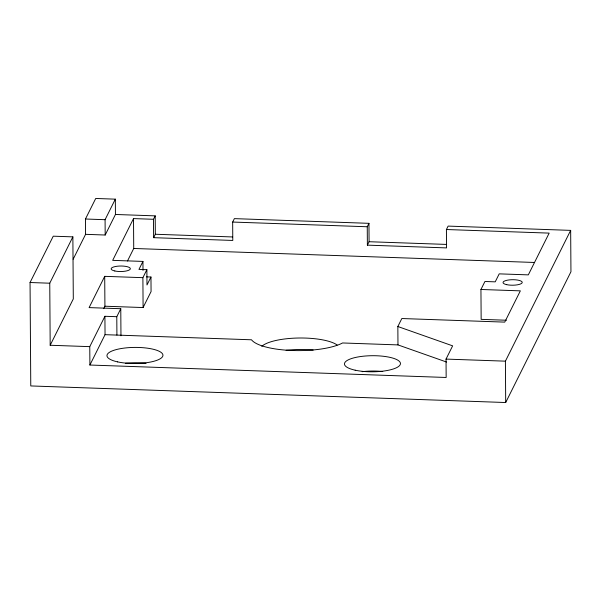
<?xml version="1.0" encoding="UTF-8"?>
<svg xmlns="http://www.w3.org/2000/svg" width="601" height="601" viewBox="0 0 601 601"><rect width="100%" height="100%" fill="white"/><g stroke="black" fill="none" stroke-linecap="round" stroke-linejoin="round"><path stroke-width="0.9" d="M153.488 219.29L133.52 218.591L112.68 260.361L142.94 261.42L138.959 269.406L146.877 269.684L142.888 277.67L104.709 276.34L89.106 307.607L120.778 308.711L116.789 316.704L104.912 316.284L89.767 346.642L50.183 345.259L49.755 283.206L72.871 236.869L53.256 236.185L30.05 282.515L30.771 385.94L505.696 402.527L570.95 271.75L570.665 230.378L448.128 226.096L446.415 229.522L446.543 247.905L367.376 245.14L367.249 226.757L368.954 223.332L234.367 218.629L232.662 222.054L232.79 240.445L153.616 237.673L153.488 219.29L155.201 215.864L115.437 214.474L105.19 235.021L85.575 234.33L73.149 259.234M85.575 234.33L85.462 219.012L95.717 198.473L115.332 199.156L115.437 214.474M105.19 235.021L105.077 219.696L115.332 199.156M50.183 345.259L73.299 298.93L72.871 236.869M103.688 308.681L104.92 306.217L104.709 276.34M127.48 260.999L133.73 248.468L133.52 218.591M506.485 320.243L481.153 319.356L480.943 289.479L520.353 290.854L504.75 322.121L401.829 318.53L397.847 326.516L452.636 345.845L446.032 359.09L446.16 377.473L89.902 365.032L105.047 334.674L104.912 316.284M153.616 237.673L155.328 234.255L155.201 215.864M146.569 276.866L150.964 277.016L146.982 285.002L146.877 269.684M104.92 306.217L143.098 307.547L151.069 291.575L150.964 277.016M367.376 245.14L369.082 241.722L368.954 223.332M480.943 289.479L484.932 281.493L495.224 281.846L499.206 273.861L528.324 274.875L549.164 233.113L446.415 229.522M505.696 402.527L505.411 361.163L570.665 230.378M232.662 222.054L367.249 226.757M85.462 219.012L105.077 219.696M155.328 234.255L232.632 236.952M369.082 241.722L446.393 244.419M133.73 248.468L534.357 262.464M30.05 282.515L49.755 283.206M105.047 334.674L251.511 339.79A49.057 14.093 -0.4 0 0 292.477 350.511A49.057 14.093 -0.4 0 0 342.555 342.968L397.975 344.906L446.581 362.05M446.032 359.09L505.411 361.163M397.847 326.516L397.975 344.906M142.94 261.42L143.008 270.427M142.888 277.67L143.098 307.547M120.778 308.711L120.966 335.786M116.789 316.704L116.917 335.088M89.767 346.642L89.902 365.032M261.803 346.334A39.997 11.494 -0.4 0 1 298.397 338.017A39.997 11.494 -0.4 0 1 337.131 344.982M125.504 363.274A27.992 8.046 -0.4 0 1 146.081 363.312M362.163 371.673A27.992 8.046 -0.4 0 1 382.747 371.516M286.106 350.3A39.997 11.494 -0.4 0 1 313.181 350.037M506.703 284.664A9.601 2.757 -0.4 0 0 522.141 282.793A9.601 2.757 -0.4 0 0 509.07 279.923A9.601 2.757 -0.4 0 0 506.703 284.664M117.646 361.892A27.992 8.046 -0.4 0 0 162.661 356.423A27.992 8.046 -0.4 0 0 124.55 348.054A27.992 8.046 -0.4 0 0 117.646 361.892M355.153 370.186A27.992 8.046 -0.4 0 0 400.168 364.717A27.992 8.046 -0.4 0 0 362.057 356.348A27.992 8.046 -0.4 0 0 355.153 370.186M114.814 270.976A9.601 2.757 -0.4 0 0 130.252 269.105A9.601 2.757 -0.4 0 0 117.18 266.235A9.601 2.757 -0.4 0 0 114.814 270.976"/></g></svg>
